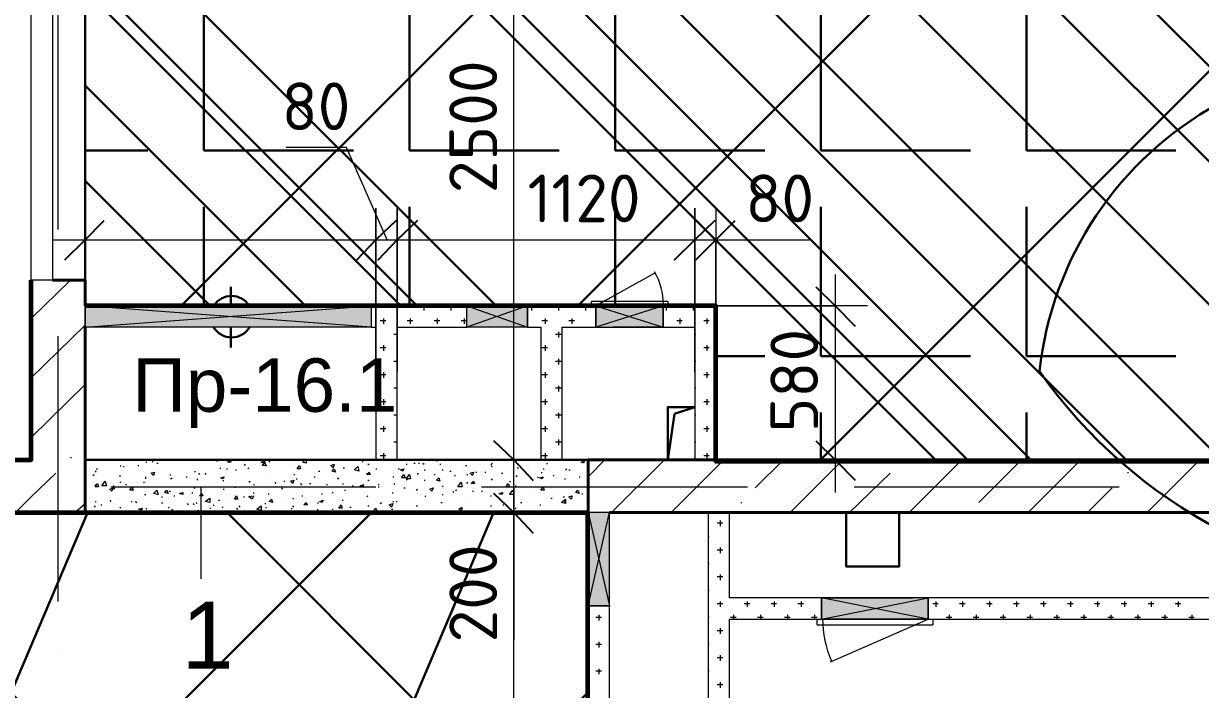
# Model space of a CAD drawing. Header units: millimetres. Extents: x -84737 to 172119, y -43083 to 59399.
# Drawn here: x 10175 to 14613, y 43714 to 46224 of the extents above; entities that cross this region are included whole.
import ezdxf

# ---------------------------------------------------------------- set-up
doc = ezdxf.new("R2010")
doc.units = ezdxf.units.MM
for name, color, linetype, lineweight in [('11) Плинтус ПЛ-2', 70, 'Continuous', 30), ('15) Штукатурка стен СТ-1.1', 161, 'Continuous', 60), ('16) Краска СТ-1.1 стена', 5, 'Continuous', 60), ('17) Краска СТ-3.1 стена', 6, 'Continuous', 60), ('18) Краска ПТ-1 потолок', 31, 'Continuous', 30), ('19) Краска ПТ-5 потолок', 161, 'Continuous', 30), ('20) Шпакл. баз. фин Стена', 40, 'Continuous', 60), ('22) Шпакл. баз. фин. Потолок', 102, 'Continuous', 30), ('3) Плинутс ПЛ-1', 6, 'Continuous', 30), ('5) Затарка материала', 160, 'Continuous', 30), ('6) Уборка мусора', 20, 'Continuous', 30), ('9) Плитка КР-2 600х600', 110, 'Continuous', 30)]:
    doc.layers.add(name, color=color, linetype=linetype, lineweight=lineweight)
for name, color, linetype in [('PDF _Двери', 7, 'Continuous'), ('PDF _Марки', 7, 'Continuous'), ('PDF _Обобщенные модели', 7, 'Continuous'), ('PDF _Окна', 7, 'Continuous'), ('PDF _Оси', 7, 'Continuous'), ('PDF _Перекрытия', 7, 'Continuous'), ('PDF _Размеры-100', 7, 'Continuous'), ('PDF _Стены', 7, 'Continuous'), ('PDF _Текст', 7, 'Continuous'), ('PDF _Элементы узлов', 7, 'Continuous')]:
    doc.layers.add(name, color=color, linetype=linetype)
doc.styles.add('PDF GOSTCommon', font='arial.ttf')
doc.styles.add('PDF ISOCPEUR', font='isocpeur.ttf')

msp = doc.modelspace()

# ---------------------------------------------------------------- hatches: boundary and pattern name
at = {"layer": '18) Краска ПТ-1 потолок'}
h = msp.add_hatch(dxfattribs=at)
h.set_pattern_fill('ANSI32', color=256, scale=222, angle=22)
h.paths.add_polyline_path([(26915.9, 43368.7), (24507.3, 43368.7), (24507.3, 34077.2), (26915.9, 34077.2)])
h.paths.add_polyline_path([(36427.6, 39178), (36427.6, 34081.4), (26987.8, 34081.4), (26987.8, 40617.2), (29108.6, 40617.2), (29108.6, 39178)])
h.paths.add_polyline_path([(42006.7, 34077.2), (36508, 34077.2), (36508, 44380.4), (42006.7, 44380.4)])
h.paths.add_polyline_path([(21895.5, 43368.7), (24304.1, 43368.7), (24304.1, 34077.2), (21895.5, 34077.2)])
h.paths.add_polyline_path([(12383.8, 39178), (12383.8, 34081.4), (21823.5, 34081.4), (21823.5, 40617.2), (19702.8, 40617.2), (19702.8, 39178)])
h.paths.add_polyline_path([(6804.6, 34077.2), (12303.4, 34077.2), (12303.4, 44380.4), (6804.6, 44380.4)])
h = msp.add_hatch(dxfattribs=at)
h.set_pattern_fill('ANSI32', color=256, scale=222, angle=22)
h.paths.add_polyline_path([(26915.9, 43368.7), (24507.3, 43368.7), (24507.3, 34077.2), (26915.9, 34077.2)])
h.paths.add_polyline_path([(36427.6, 39178), (36427.6, 34081.4), (26987.8, 34081.4), (26987.8, 40617.2), (29108.6, 40617.2), (29108.6, 39178)])
h.paths.add_polyline_path([(42006.7, 34077.2), (36508, 34077.2), (36508, 44380.4), (42006.7, 44380.4)])
h.paths.add_polyline_path([(21895.5, 43368.7), (24304.1, 43368.7), (24304.1, 34077.2), (21895.5, 34077.2)])
h.paths.add_polyline_path([(12383.8, 39178), (12383.8, 34081.4), (21823.5, 34081.4), (21823.5, 40617.2), (19702.8, 40617.2), (19702.8, 39178)])
h.paths.add_polyline_path([(6804.6, 34077.2), (12303.4, 34077.2), (12303.4, 44380.4), (6804.6, 44380.4)])
at = {"layer": '19) Краска ПТ-5 потолок'}
h = msp.add_hatch(dxfattribs=at)
h.set_pattern_fill('ANSI34', color=256, scale=80, angle=90)
h.paths.add_polyline_path([(22027.2, 47077.3), (10407.1, 47077.3), (10407.1, 45159.6), (12786.1, 45159.6), (12786.1, 44579.7), (22027.2, 44579.7)])
h.paths.add_polyline_path([(26785.3, 47077.3), (24503.6, 47077.3), (22027.2, 47077.3), (22027.2, 43580.7), (26785.3, 43580.7)])
h.paths.add_polyline_path([(34714, 47077.3), (26785.3, 47077.3), (26785.3, 44579.7), (34714, 44579.7)])
h.paths.add_polyline_path([(30256.5, 49778.1), (24503.6, 49778.1), (24503.6, 47077.3), (30256.5, 47077.3)])
h.paths.add_polyline_path([(44556.2, 47077.3), (39984.4, 47077.3), (34904.5, 47077.3), (34904.5, 44579.7), (44556.2, 44579.7)])
h.paths.add_polyline_path([(44556.2, 49096.5), (41457.5, 49096.5), (41457.5, 49778.1), (39984.4, 49778.1), (39984.4, 47077.3), (44556.2, 47077.3)])
at = {"layer": '22) Шпакл. баз. фин. Потолок'}
h = msp.add_hatch(dxfattribs=at)
h.set_pattern_fill('ANSI37', color=256, scale=333)
h.paths.add_polyline_path([(22027.2, 47077.3), (10407.1, 47077.3), (10407.1, 45159.6), (12786.1, 45159.6), (12786.1, 44579.7), (22027.2, 44579.7)])
h.paths.add_polyline_path([(26785.3, 47077.3), (24503.6, 47077.3), (22027.2, 47077.3), (22027.2, 43580.7), (26785.3, 43580.7)])
h.paths.add_polyline_path([(34714, 47077.3), (26785.3, 47077.3), (26785.3, 44579.7), (34714, 44579.7)])
h.paths.add_polyline_path([(30256.5, 49778.1), (24503.6, 49778.1), (24503.6, 47077.3), (30256.5, 47077.3)])
h.paths.add_polyline_path([(44556.2, 47077.3), (39984.4, 47077.3), (34904.5, 47077.3), (34904.5, 44579.7), (44556.2, 44579.7)])
h.paths.add_polyline_path([(44556.2, 49096.5), (41457.5, 49096.5), (41457.5, 49778.1), (39984.4, 49778.1), (39984.4, 47077.3), (44556.2, 47077.3)])
h = msp.add_hatch(dxfattribs=at)
h.set_pattern_fill('ANSI37', color=256, scale=333)
h.paths.add_polyline_path([(26915.9, 43368.7), (24507.3, 43368.7), (24507.3, 34077.2), (26915.9, 34077.2)])
h.paths.add_polyline_path([(36427.6, 39178), (36427.6, 34081.4), (26987.8, 34081.4), (26987.8, 40617.2), (29108.6, 40617.2), (29108.6, 39178)])
h.paths.add_polyline_path([(42006.7, 34077.2), (36508, 34077.2), (36508, 44380.4), (42006.7, 44380.4)])
h.paths.add_polyline_path([(21895.5, 43368.7), (24304.1, 43368.7), (24304.1, 34077.2), (21895.5, 34077.2)])
h.paths.add_polyline_path([(12383.8, 39178), (12383.8, 34081.4), (21823.5, 34081.4), (21823.5, 40617.2), (19702.8, 40617.2), (19702.8, 39178)])
h.paths.add_polyline_path([(6804.6, 34077.2), (12303.4, 34077.2), (12303.4, 44380.4), (6804.6, 44380.4)])
h = msp.add_hatch(dxfattribs=at)
h.set_pattern_fill('ANSI37', color=256, scale=333)
h.paths.add_polyline_path([(26915.9, 43368.7), (24507.3, 43368.7), (24507.3, 34077.2), (26915.9, 34077.2)])
h.paths.add_polyline_path([(36427.6, 39178), (36427.6, 34081.4), (26987.8, 34081.4), (26987.8, 40617.2), (29108.6, 40617.2), (29108.6, 39178)])
h.paths.add_polyline_path([(42006.7, 34077.2), (36508, 34077.2), (36508, 44380.4), (42006.7, 44380.4)])
h.paths.add_polyline_path([(21895.5, 43368.7), (24304.1, 43368.7), (24304.1, 34077.2), (21895.5, 34077.2)])
h.paths.add_polyline_path([(12383.8, 39178), (12383.8, 34081.4), (21823.5, 34081.4), (21823.5, 40617.2), (19702.8, 40617.2), (19702.8, 39178)])
h.paths.add_polyline_path([(6804.6, 34077.2), (12303.4, 34077.2), (12303.4, 44380.4), (6804.6, 44380.4)])
at = {"layer": '9) Плитка КР-2 600х600'}
h = msp.add_hatch(dxfattribs=at)
h.set_pattern_fill('ANGLE', color=256, scale=111)
h.set_pattern_definition([(0, (0, 0), (0, 775.335), [563.88, -211.455]), (90, (0, 0), (-775.335, 5e-14), [563.88, -211.455])])
h.paths.add_polyline_path([(22027.2, 47077.3), (10407.1, 47077.3), (10407.1, 45159.6), (12786.1, 45159.6), (12786.1, 44579.7), (22027.2, 44579.7)])
h.paths.add_polyline_path([(26785.3, 47077.3), (24503.6, 47077.3), (22027.2, 47077.3), (22027.2, 43580.7), (26785.3, 43580.7)])
h.paths.add_polyline_path([(34714, 47077.3), (26785.3, 47077.3), (26785.3, 44579.7), (34714, 44579.7)])
h.paths.add_polyline_path([(30256.5, 49778.1), (24503.6, 49778.1), (24503.6, 47077.3), (30256.5, 47077.3)])
h.paths.add_polyline_path([(44556.2, 47077.3), (39984.4, 47077.3), (34904.5, 47077.3), (34904.5, 44579.7), (44556.2, 44579.7)])
h.paths.add_polyline_path([(44556.2, 49096.5), (41457.5, 49096.5), (41457.5, 49778.1), (39984.4, 49778.1), (39984.4, 47077.3), (44556.2, 47077.3)])

# ---------------------------------------------------------------- linework, layer by layer
at = {"layer": '11) Плинтус ПЛ-2'}
msp.add_lwpolyline([(12303.4, 38928.2), (12303.4, 44380.4), (9230.2, 44380.4)], dxfattribs=at)
at = {"layer": '15) Штукатурка стен СТ-1.1'}
msp.add_lwpolyline([(12303.4, 38928.2), (12303.4, 44380.4), (9230.2, 44380.4)], dxfattribs=at)
at = {"layer": '16) Краска СТ-1.1 стена'}
msp.add_lwpolyline([(12303.4, 38928.2), (12303.4, 44380.4), (9230.2, 44380.4)], dxfattribs=at)
at = {"layer": '17) Краска СТ-3.1 стена'}
for points in [[(9230.3, 44579.7), (10203.9, 44579.7), (10203.9, 45257)], [(20526.5, 44573.4), (12786.1, 44573.4), (12786.1, 45159.6), (10407.1, 45159.6)]]:
    msp.add_lwpolyline(points, dxfattribs=at)
at = {"layer": '20) Шпакл. баз. фин Стена'}
for points in [[(9230.3, 44579.7), (10203.9, 44579.7), (10203.9, 45257)], [(20526.5, 44573.4), (12786.1, 44573.4), (12786.1, 45159.6), (10407.1, 45159.6)], [(12303.4, 38928.2), (12303.4, 44380.4), (9230.2, 44380.4)]]:
    msp.add_lwpolyline(points, dxfattribs=at)
at = {"layer": '3) Плинутс ПЛ-1'}
for points in [[(9230.3, 44579.7), (10203.9, 44579.7), (10203.9, 45257)], [(20526.5, 44573.4), (12786.1, 44573.4), (12786.1, 45159.6), (10407.1, 45159.6)]]:
    msp.add_lwpolyline(points, dxfattribs=at)
at = {"layer": '5) Затарка материала'}
msp.add_lwpolyline([(14005.6, 44914.1, -0.520567), (15891.5, 45947, -0.520567), (18277.8, 45947, -0.520567), (21632.8, 45947, -0.520567), (23780.9, 45947, -0.520567), (25898.1, 45947, -0.520567), (28535.8, 45947, -0.520567), (30735.2, 45947, -0.520567), (33386.2, 45947, -0.520567), (35941.4, 45947, -0.520567), (38114.4, 45947, -0.520567), (40309.8, 45947, -0.520567), (41526.6, 44914.1, -0.520567), (38424.9, 44914.1, -0.520567), (34946.2, 44914.1, -0.520567), (31919.6, 44914.1, -0.520567), (29416.6, 44914.1, -0.520567), (26366.2, 44914.1, -0.520567), (24002.3, 44914.1, -0.520567), (20522.4, 44914.1, -0.520567), (17139.8, 44914.1, -0.520567)], format="xyb", close=True, dxfattribs=at)
at = {"layer": '6) Уборка мусора'}
msp.add_lwpolyline([(14005.6, 44914.1, -0.520567), (15891.5, 45947, -0.520567), (18277.8, 45947, -0.520567), (21632.8, 45947, -0.520567), (23780.9, 45947, -0.520567), (25898.1, 45947, -0.520567), (28535.8, 45947, -0.520567), (30735.2, 45947, -0.520567), (33386.2, 45947, -0.520567), (35941.4, 45947, -0.520567), (38114.4, 45947, -0.520567), (40309.8, 45947, -0.520567), (41526.6, 44914.1, -0.520567), (38424.9, 44914.1, -0.520567), (34946.2, 44914.1, -0.520567), (31919.6, 44914.1, -0.520567), (29416.6, 44914.1, -0.520567), (26366.2, 44914.1, -0.520567), (24002.3, 44914.1, -0.520567), (20522.4, 44914.1, -0.520567), (17139.8, 44914.1, -0.520567)], format="xyb", close=True, dxfattribs=at)
at = {"layer": '9) Плитка КР-2 600х600'}
for points in [[(10407.1, 45159.6), (10407.1, 47077.3), (22027.2, 47077.3), (22027.2, 44579.7), (12786.1, 44579.7)], [(12786.1, 44579.7), (12786.1, 45159.6), (10407.1, 45159.6)]]:
    msp.add_lwpolyline(points, dxfattribs=at)
at = {"layer": 'PDF _Двери', "lineweight": 18}
msp.add_lwpolyline([(10284.3, 46709), (10284.3, 45257), (10203.9, 45257), (10203.9, 46709)], close=True, dxfattribs=at)
at = {"layer": 'PDF _Марки', "lineweight": 9}
msp.add_lwpolyline([(10843.1, 44478.1), (10843.1, 44131)], dxfattribs=at)
at = {"layer": 'PDF _Обобщенные модели', "lineweight": 30}
for points in [[(10957.4, 45231.6), (10957.4, 45159.6)], [(10957.4, 45079.2), (10957.4, 45003)]]:
    msp.add_lwpolyline(points, dxfattribs=at)
msp.add_lwpolyline([(12629.5, 44753.3), (12705.7, 44778.7), (12604.1, 44778.7), (12604.1, 44579.7)], close=True, dxfattribs=at)
for start, end in [(32.2306, 147.7694), (208.9624, 331.0376)]:
    msp.add_arc((10959.5, 45119.4), 78.3, start, end, dxfattribs=at)
at = {"layer": 'PDF _Окна', "color": 8, "true_color": 0x808080, "transparency": 33554559}
for points in [[(11486.5, 45159.6), (10407.1, 45159.6), (11486.5, 45079.2)], [(10407.1, 45159.6), (11486.5, 45079.2), (10407.1, 45079.2)], [(11846.4, 45079.2), (12075, 45079.2), (11846.4, 45159.6)], [(12075, 45079.2), (11846.4, 45159.6), (12075, 45159.6)], [(12333.2, 45079.2), (12587.2, 45079.2), (12333.2, 45159.6)], [(12587.2, 45079.2), (12333.2, 45159.6), (12587.2, 45159.6)], [(12303.5, 44380.7), (12303.5, 44029.4), (12384, 44380.7)], [(12303.5, 44029.4), (12384, 44380.7), (12384, 44029.4)], [(13586.2, 44059), (13184, 44059), (13586.2, 43978.6)], [(13184, 44059), (13586.2, 43978.6), (13184, 43978.6)]]:
    msp.add_solid(points, dxfattribs=at)
at = {"layer": 'PDF _Оси', "lineweight": 9}
for points in [[(10305.5, 45447.5), (10305.5, 46446.5)], [(10305.5, 45248.5), (10305.5, 45248.5)], [(10305.5, 44046.3), (10305.5, 45045.4)], [(10305.5, 44478.1), (10305.5, 44478.1)], [(10504.4, 44478.1), (11503.5, 44478.1)], [(11706.7, 44478.1), (11706.7, 44478.1)], [(11905.6, 44478.1), (12904.7, 44478.1)], [(13103.6, 44478.1), (13103.6, 44478.1)], [(13306.8, 44478.1), (14305.8, 44478.1)], [(14504.8, 44478.1), (14504.8, 44478.1)], [(10305.5, 43847.4), (10305.5, 43847.4)]]:
    msp.add_lwpolyline(points, dxfattribs=at)
at = {"layer": 'PDF _Перекрытия', "lineweight": 30}
for points in [[(12604.1, 44579.7), (12604.1, 44778.7), (12705.7, 44778.7)], [(13476.1, 44380.7), (13476.1, 44177.5), (13277.2, 44177.5), (13277.2, 44380.7)]]:
    msp.add_lwpolyline(points, dxfattribs=at)
at = {"layer": 'PDF _Размеры-100', "lineweight": 9}
for points in [[(12024.2, 33958.6), (12024.2, 37480.6), (12024.2, 38928.4), (12024.2, 39178.2), (12024.2, 39377.1), (12024.2, 44380.7), (12024.2, 44579.7), (12024.2, 47077.3), (12024.2, 47280.5), (12024.2, 49198.1), (12024.2, 49278.5), (11524.6, 49278.5), (12142.7, 49278.5), (11524.6, 49278.5), (12024.2, 49278.5), (12024.2, 54697)], [(11545.8, 45409.4), (11393.4, 45756.5), (11164.8, 45756.5)], [(10284.3, 45409.4), (11503.5, 45409.4), (11583.9, 45409.4), (12705.7, 45409.4), (12705.7, 44909.9), (12705.7, 45527.9), (12705.7, 44909.9), (12705.7, 45409.4), (12904.7, 45409.4)], [(10407.1, 45527.9), (10407.1, 44909.9), (10407.1, 45409.4)], [(12786.1, 45527.9), (12786.1, 44909.9), (12786.1, 45409.4)], [(12743.8, 45409.4), (12913.1, 45409.4), (13137.5, 45409.4)], [(13234.8, 45278.2), (13234.8, 44456.9)], [(13357.6, 45159.6), (12735.3, 45159.6), (13234.8, 45159.6)], [(13357.6, 44579.7), (12735.3, 44579.7), (13234.8, 44579.7)], [(12024.2, 44478.1), (12024.2, 44245.3), (12024.2, 43902.4)]]:
    msp.add_lwpolyline(points, dxfattribs=at)
for points in [[(11503.5, 45409.4), (11503.5, 44909.9), (11503.5, 45527.9), (11503.5, 44909.9)], [(11583.9, 45409.4), (11583.9, 44909.9), (11583.9, 45527.9), (11583.9, 44909.9)], [(12024.2, 44579.7), (11524.6, 44579.7), (12142.7, 44579.7), (11524.6, 44579.7)], [(12024.2, 44380.7), (11524.6, 44380.7), (12142.7, 44380.7), (11524.6, 44380.7)]]:
    msp.add_lwpolyline(points, close=True, dxfattribs=at)
at = {"layer": 'PDF _Размеры-100', "lineweight": 25}
for points in [[(10330.9, 45333.2), (10407.1, 45409.4), (10479, 45481.4)], [(12709.9, 45333.2), (12786.1, 45409.4), (12858.1, 45481.4)], [(13162.9, 45231.6), (13234.8, 45159.6), (13311, 45083.4)], [(13162.9, 44651.7), (13234.8, 44579.7), (13311, 44503.5)]]:
    msp.add_lwpolyline(points, dxfattribs=at)
for points in [[(11579.7, 45481.4), (11503.5, 45409.4), (11431.5, 45333.2), (11503.5, 45409.4)], [(11660.1, 45481.4), (11583.9, 45409.4), (11511.9, 45333.2), (11583.9, 45409.4)], [(12781.9, 45481.4), (12705.7, 45409.4), (12629.5, 45333.2), (12705.7, 45409.4)], [(11948, 44651.7), (12024.2, 44579.7), (12096.1, 44503.5), (12024.2, 44579.7)], [(11948, 44452.7), (12024.2, 44380.7), (12096.1, 44304.5), (12024.2, 44380.7)]]:
    msp.add_lwpolyline(points, close=True, dxfattribs=at)
at = {"layer": 'PDF _Стены', "lineweight": 40}
for points in [[(10203.9, 45257), (10203.9, 44579.7), (9230.3, 44579.7)], [(10407.1, 45159.6), (10407.1, 45257), (10284.3, 45257)], [(9230.3, 44499.3), (9230.3, 44380.7), (10407.1, 44380.7), (10407.1, 45079.2)], [(19707.4, 44579.7), (12303.5, 44579.7), (12303.5, 44380.7)], [(12384, 44380.7), (19707.4, 44380.7), (19707.4, 44499.3)]]:
    msp.add_lwpolyline(points, dxfattribs=at)
at = {"layer": 'PDF _Стены', "lineweight": 9}
for points in [[(10203.9, 45113.1), (10352, 45257)], [(11486.5, 45155.4), (11490.8, 45155.4)], [(11571.2, 45155.4), (11592.4, 45155.4)], [(11583.9, 45142.7), (11583.9, 45159.6)], [(11672.8, 45155.4), (11694, 45155.4)], [(11685.5, 45142.7), (11685.5, 45159.6)], [(11774.4, 45155.4), (11795.6, 45155.4)], [(11787.1, 45142.7), (11787.1, 45159.6)], [(12079.2, 45155.4), (12100.4, 45155.4)], [(12091.9, 45142.7), (12091.9, 45159.6)], [(12180.8, 45155.4), (12201.9, 45155.4)], [(12193.5, 45142.7), (12193.5, 45159.6)], [(12282.4, 45155.4), (12303.5, 45155.4)], [(12295.1, 45142.7), (12295.1, 45159.6)], [(12587.2, 45155.4), (12608.3, 45155.4)], [(12599.9, 45142.7), (12599.9, 45159.6)], [(12688.8, 45155.4), (12705.7, 45155.4), (12709.9, 45155.4)], [(12701.5, 45142.7), (12701.5, 45159.6)], [(10203.9, 44888.7), (10407.1, 45087.7)], [(11520.4, 45104.6), (11541.6, 45104.6)], [(11533.1, 45091.9), (11533.1, 45113.1)], [(11622, 45104.6), (11643.2, 45104.6)], [(11634.7, 45091.9), (11634.7, 45113.1)], [(11723.6, 45104.6), (11744.8, 45104.6)], [(11736.3, 45091.9), (11736.3, 45113.1)], [(11825.2, 45104.6), (11846.4, 45104.6)], [(11837.9, 45091.9), (11837.9, 45113.1)], [(12130, 45104.6), (12151.2, 45104.6)], [(12142.7, 45091.9), (12142.7, 45113.1)], [(12231.6, 45104.6), (12252.7, 45104.6)], [(12244.3, 45091.9), (12244.3, 45113.1)], [(12333.2, 45104.6), (12333.2, 45104.6)], [(12638, 45104.6), (12659.1, 45104.6)], [(12650.7, 45091.9), (12650.7, 45113.1)], [(12739.6, 45104.6), (12760.7, 45104.6)], [(12752.3, 45091.9), (12752.3, 45113.1)], [(11571.2, 45053.8), (11583.9, 45053.8)], [(11583.9, 45041.1), (11583.9, 45062.3)], [(12180.8, 45053.8), (12201.9, 45053.8)], [(12193.5, 45041.1), (12193.5, 45062.3)], [(12705.7, 45053.8), (12709.9, 45053.8)], [(11520.4, 45003), (11541.6, 45003)], [(11533.1, 44990.3), (11533.1, 45011.5)], [(12130, 45003), (12151.2, 45003)], [(12142.7, 44990.3), (12142.7, 45011.5)], [(12739.6, 45003), (12760.7, 45003)], [(12752.3, 44990.3), (12752.3, 45011.5)], [(11583.9, 44939.5), (11583.9, 44960.7)], [(12193.5, 44939.5), (12193.5, 44960.7)], [(11533.1, 44888.7), (11533.1, 44909.9)], [(11571.2, 44952.2), (11583.9, 44952.2)], [(12142.7, 44888.7), (12142.7, 44909.9)], [(12180.8, 44952.2), (12201.9, 44952.2)], [(12705.7, 44952.2), (12709.9, 44952.2)], [(12752.3, 44888.7), (12752.3, 44909.9)], [(11520.4, 44901.4), (11541.6, 44901.4)], [(12130, 44901.4), (12151.2, 44901.4)], [(12739.6, 44901.4), (12760.7, 44901.4)], [(10203.9, 44664.4), (10407.1, 44863.3)], [(11571.2, 44850.6), (11583.9, 44850.6)], [(11583.9, 44837.9), (11583.9, 44859.1)], [(12180.8, 44850.6), (12201.9, 44850.6)], [(12193.5, 44837.9), (12193.5, 44859.1)], [(12705.7, 44850.6), (12709.9, 44850.6)], [(11520.4, 44799.8), (11541.6, 44799.8)], [(11533.1, 44787.1), (11533.1, 44808.3)], [(12130, 44799.8), (12151.2, 44799.8)], [(12142.7, 44787.1), (12142.7, 44808.3)], [(12739.6, 44799.8), (12760.7, 44799.8)], [(12752.3, 44787.1), (12752.3, 44808.3)], [(11571.2, 44749), (11583.9, 44749)], [(11583.9, 44736.3), (11583.9, 44757.5)], [(12180.8, 44749), (12201.9, 44749)], [(12193.5, 44736.3), (12193.5, 44757.5)], [(12705.7, 44749), (12709.9, 44749)], [(11520.4, 44698.2), (11541.6, 44698.2)], [(11533.1, 44685.5), (11533.1, 44706.7)], [(12130, 44698.2), (12151.2, 44698.2)], [(12142.7, 44685.5), (12142.7, 44706.7)], [(12739.6, 44698.2), (12760.7, 44698.2)], [(12752.3, 44685.5), (12752.3, 44706.7)], [(11571.2, 44647.4), (11583.9, 44647.4)], [(11583.9, 44634.7), (11583.9, 44655.9)], [(12180.8, 44647.4), (12201.9, 44647.4)], [(12193.5, 44634.7), (12193.5, 44655.9)], [(12705.7, 44647.4), (12709.9, 44647.4)], [(11533.1, 44583.9), (11533.1, 44605.1)], [(12142.7, 44583.9), (12142.7, 44605.1)], [(12752.3, 44583.9), (12752.3, 44605.1)], [(10352, 44588.2), (10356.3, 44588.2)], [(10542.5, 44554.3), (10542.5, 44558.5)], [(10551, 44554.3), (10555.2, 44554.3)], [(10563.7, 44554.3), (10563.7, 44554.3)], [(10606, 44558.5), (10610.3, 44558.5)], [(10635.7, 44571.2), (10639.9, 44571.2)], [(10661.1, 44575.5), (10661.1, 44571.2)], [(10678, 44567), (10682.2, 44567)], [(10809.2, 44579.7), (10809.2, 44579.7)], [(10902.4, 44575.5), (10906.6, 44575.5)], [(11004, 44571.2), (11004, 44571.2)], [(11008.2, 44558.5), (11012.4, 44562.8)], [(11050.5, 44562.8), (11050.5, 44562.8)], [(11088.6, 44558.5), (11092.9, 44558.5)], [(11101.3, 44571.2), (11105.6, 44575.5)], [(11101.3, 44567), (11101.3, 44567)], [(11198.7, 44562.8), (11198.7, 44562.8)], [(11207.1, 44571.2), (11207.1, 44571.2)], [(11241, 44579.7), (11241, 44567), (11228.3, 44571.2), (11236.8, 44579.7)], [(11249.5, 44579.7), (11253.7, 44579.7)], [(11296, 44558.5), (11296, 44558.5)], [(11355.3, 44579.7), (11355.3, 44575.5)], [(11393.4, 44554.3), (11393.4, 44554.3)], [(11452.7, 44575.5), (11452.7, 44571.2)], [(11473.8, 44562.8), (11478.1, 44562.8)], [(11520.4, 44596.6), (11541.6, 44596.6)], [(11550, 44571.2), (11550, 44571.2)], [(11571.2, 44575.5), (11571.2, 44579.7)], [(11617.8, 44562.8), (11622, 44562.8)], [(11647.4, 44567), (11651.6, 44567)], [(11664.3, 44567), (11668.6, 44567)], [(11681.3, 44567), (11685.5, 44562.8)], [(11732.1, 44575.5), (11736.3, 44575.5)], [(11744.8, 44562.8), (11749, 44562.8)], [(11842.1, 44558.5), (11846.4, 44558.5)], [(11850.6, 44554.3), (11850.6, 44554.3)], [(11939.5, 44558.5), (11939.5, 44562.8), (11943.7, 44567)], [(11939.5, 44554.3), (11943.7, 44554.3)], [(12036.9, 44579.7), (12036.9, 44579.7)], [(12045.3, 44579.7), (12049.6, 44579.7)], [(12079.2, 44554.3), (12079.2, 44554.3)], [(12130, 44596.6), (12151.2, 44596.6)], [(12146.9, 44562.8), (12151.2, 44567)], [(12303.5, 44516.2), (12367, 44579.7)], [(12392.4, 44380.7), (12591.4, 44579.7)], [(12616.8, 44380.7), (12815.8, 44579.7)], [(12739.6, 44596.6), (12760.7, 44596.6)], [(12934.3, 44473.9), (13040.1, 44579.7)], [(13065.5, 44380.7), (13264.5, 44579.7)], [(13514.2, 44380.7), (13713.2, 44579.7)], [(13776.7, 44418.8), (13937.6, 44579.7)], [(13963, 44380.7), (14161.9, 44579.7)], [(14411.7, 44380.7), (14610.6, 44579.7)], [(10144.6, 44380.7), (10203.9, 44440), (10297, 44528.9)], [(10407.1, 44545.8), (10407.1, 44545.8)], [(10407.1, 44545.8), (10407.1, 44545.8)], [(10436.7, 44524.7), (10440.9, 44520.4)], [(10449.4, 44533.1), (10445.2, 44537.4), (10449.4, 44537.4)], [(10449.4, 44545.8), (10453.6, 44545.8)], [(10538.3, 44520.4), (10538.3, 44516.2)], [(10635.7, 44507.7), (10635.7, 44512), (10635.7, 44516.2)], [(10728.8, 44520.4), (10728.8, 44524.7)], [(10733, 44512), (10733, 44507.7), (10728.8, 44507.7)], [(10745.7, 44512), (10745.7, 44512)], [(10788.1, 44516.2), (10792.3, 44516.2)], [(10821.9, 44533.1), (10821.9, 44537.4)], [(10834.6, 44528.9), (10838.9, 44524.7)], [(10860, 44524.7), (10864.3, 44528.9)], [(10915.1, 44545.8), (10919.3, 44550.1)], [(10940.5, 44545.8), (10944.7, 44545.8)], [(10974.3, 44541.6), (10978.6, 44541.6)], [(11020.9, 44545.8), (11025.1, 44550.1)], [(11101.3, 44512), (11101.3, 44512)], [(11194.4, 44524.7), (11198.7, 44524.7)], [(11270.6, 44516.2), (11274.9, 44516.2)], [(11287.6, 44537.4), (11291.8, 44537.4)], [(11359.5, 44512), (11363.8, 44507.7)], [(11380.7, 44550.1), (11384.9, 44550.1)], [(11389.2, 44528.9), (11389.2, 44528.9)], [(11435.7, 44537.4), (11435.7, 44537.4)], [(11469.6, 44528.9), (11469.6, 44524.7)], [(11490.8, 44550.1), (11490.8, 44550.1)], [(11503.5, 44545.8), (11507.7, 44545.8)], [(11567, 44516.2), (11571.2, 44516.2)], [(11575.4, 44545.8), (11575.4, 44545.8)], [(11588.1, 44545.8), (11592.4, 44545.8)], [(11660.1, 44524.7), (11664.3, 44528.9)], [(11685.5, 44541.6), (11689.7, 44541.6)], [(11723.6, 44524.7), (11727.8, 44524.7)], [(11753.2, 44541.6), (11757.5, 44541.6)], [(11782.9, 44537.4), (11787.1, 44537.4)], [(11799.8, 44520.4), (11804, 44520.4)], [(11833.7, 44541.6), (11833.7, 44541.6)], [(11846.4, 44524.7), (11850.6, 44524.7)], [(11880.2, 44533.1), (11884.5, 44533.1)], [(11914.1, 44533.1), (11918.3, 44533.1)], [(11977.6, 44528.9), (11981.8, 44528.9)], [(12032.6, 44550.1), (12032.6, 44550.1)], [(12032.6, 44516.2), (12036.9, 44520.4)], [(12036.9, 44550.1), (12041.1, 44550.1)], [(12075, 44524.7), (12079.2, 44524.7)], [(12113.1, 44516.2), (12117.3, 44512)], [(12130, 44528.9), (12130, 44533.1)], [(12134.2, 44545.8), (12138.5, 44545.8)], [(12172.3, 44520.4), (12176.5, 44520.4)], [(12218.9, 44541.6), (12223.1, 44545.8)], [(12223.1, 44533.1), (12223.1, 44533.1)], [(12231.6, 44541.6), (12235.8, 44541.6)], [(12261.2, 44512), (12261.2, 44512)], [(12269.7, 44516.2), (12273.9, 44516.2)], [(13289.9, 44380.7), (13442.3, 44528.9)], [(14339.7, 44528.9), (14339.7, 44533.1)], [(10445.2, 44482.3), (10449.4, 44486.6)], [(10512.9, 44482.3), (10517.1, 44482.3)], [(10517.1, 44473.9), (10517.1, 44469.6)], [(10538.3, 44495), (10542.5, 44495)], [(10559.5, 44486.6), (10563.7, 44486.6)], [(10623, 44490.8), (10623, 44490.8)], [(10627.2, 44495), (10631.4, 44495)], [(10817.7, 44473.9), (10821.9, 44473.9)], [(10830.4, 44507.7), (10830.4, 44503.5)], [(10915.1, 44486.6), (10915.1, 44486.6)], [(10927.8, 44503.5), (10927.8, 44499.3)], [(10927.8, 44469.6), (10932, 44469.6)], [(10974.3, 44473.9), (10974.3, 44478.1)], [(11008.2, 44499.3), (11008.2, 44499.3)], [(11025.1, 44499.3), (11029.4, 44495)], [(11042.1, 44486.6), (11046.3, 44486.6)], [(11122.5, 44495), (11126.7, 44490.8)], [(11147.9, 44473.9), (11152.1, 44469.6)], [(11156.4, 44499.3), (11160.6, 44499.3)], [(11194.4, 44465.4), (11194.4, 44465.4)], [(11202.9, 44507.7), (11207.1, 44507.7)], [(11219.8, 44490.8), (11224.1, 44486.6)], [(11253.7, 44490.8), (11257.9, 44490.8)], [(11287.6, 44478.1), (11287.6, 44478.1)], [(11317.2, 44486.6), (11321.4, 44486.6)], [(11380.7, 44486.6), (11380.7, 44490.8)], [(11384.9, 44465.4), (11389.2, 44465.4)], [(11406.1, 44469.6), (11406.1, 44469.6)], [(11414.6, 44482.3), (11418.8, 44482.3)], [(11456.9, 44473.9), (11456.9, 44473.9)], [(11473.8, 44503.5), (11478.1, 44503.5)], [(11511.9, 44486.6), (11516.2, 44486.6)], [(11511.9, 44478.1), (11516.2, 44478.1)], [(11571.2, 44486.6), (11575.4, 44490.8)], [(11609.3, 44473.9), (11613.5, 44473.9)], [(11617.8, 44507.7), (11622, 44503.5)], [(11617.8, 44495), (11617.8, 44495)], [(11655.9, 44465.4), (11660.1, 44469.6)], [(11685.5, 44503.5), (11689.7, 44503.5)], [(11706.7, 44469.6), (11710.9, 44469.6)], [(11753.2, 44478.1), (11757.5, 44482.3)], [(11804, 44465.4), (11808.3, 44465.4)], [(11846.4, 44490.8), (11850.6, 44495)], [(11901.4, 44478.1), (11905.6, 44478.1)], [(11939.5, 44503.5), (11943.7, 44507.7)], [(11981.8, 44478.1), (11986.1, 44478.1)], [(12007.2, 44499.3), (12011.5, 44495)], [(12028.4, 44482.3), (12032.6, 44482.3)], [(12100.4, 44490.8), (12100.4, 44490.8)], [(12125.8, 44469.6), (12130, 44469.6)], [(12214.6, 44507.7), (12218.9, 44507.7)], [(12218.9, 44482.3), (12218.9, 44482.3)], [(14187.3, 44380.7), (14280.4, 44473.9)], [(10407.1, 44456.9), (10411.3, 44452.7)], [(10407.1, 44427.3), (10407.1, 44427.3)], [(10445.2, 44423.1), (10449.4, 44423.1)], [(10500.2, 44427.3), (10504.4, 44423.1)], [(10538.3, 44435.8), (10538.3, 44435.8)], [(10580.6, 44423.1), (10584.9, 44423.1)], [(10597.6, 44423.1), (10601.8, 44418.8)], [(10631.4, 44448.5), (10635.7, 44448.5)], [(10694.9, 44440), (10699.2, 44440)], [(10724.6, 44461.2), (10728.8, 44461.2)], [(10741.5, 44444.2), (10745.7, 44444.2)], [(10809.2, 44452.7), (10813.5, 44456.9)], [(10910.8, 44427.3), (10915.1, 44427.3)], [(10936.2, 44435.8), (10936.2, 44435.8)], [(11004, 44440), (11008.2, 44440)], [(11042.1, 44444.2), (11037.8, 44431.5), (11025.1, 44440), (11037.8, 44444.2)], [(11042.1, 44456.9), (11042.1, 44452.7)], [(11097.1, 44448.5), (11101.3, 44452.7)], [(11109.8, 44427.3), (11114, 44427.3)], [(11156.4, 44435.8), (11156.4, 44435.8)], [(11190.2, 44435.8), (11194.4, 44431.5)], [(11224.1, 44444.2), (11228.3, 44444.2)], [(11300.3, 44452.7), (11300.3, 44448.5)], [(11338.4, 44456.9), (11342.6, 44456.9)], [(11376.5, 44427.3), (11380.7, 44427.3)], [(11469.6, 44440), (11473.8, 44444.2)], [(11567, 44452.7), (11567, 44456.9)], [(11567, 44423.1), (11571.2, 44423.1)], [(11579.7, 44423.1), (11583.9, 44423.1)], [(11638.9, 44431.5), (11638.9, 44431.5)], [(11689.7, 44444.2), (11689.7, 44440)], [(11753.2, 44448.5), (11757.5, 44448.5)], [(11795.6, 44461.2), (11795.6, 44456.9)], [(11799.8, 44452.7), (11799.8, 44452.7)], [(11846.4, 44431.5), (11846.4, 44431.5)], [(11867.5, 44461.2), (11871.8, 44461.2)], [(11901.4, 44461.2), (11905.6, 44461.2)], [(11935.3, 44444.2), (11939.5, 44444.2)], [(12003, 44456.9), (12003, 44456.9)], [(12032.6, 44456.9), (12032.6, 44456.9)], [(12100.4, 44452.7), (12100.4, 44452.7)], [(12163.8, 44435.8), (12168.1, 44435.8)], [(12197.7, 44448.5), (12197.7, 44448.5)], [(12210.4, 44440), (12214.6, 44440)], [(12214.6, 44427.3), (12214.6, 44423.1)], [(12214.6, 44418.8), (12218.9, 44423.1)], [(12282.4, 44448.5), (12282.4, 44452.7)], [(12295.1, 44444.2), (12295.1, 44444.2)], [(10369, 44380.7), (10407.1, 44414.6)], [(10440.9, 44406.1), (10445.2, 44401.9)], [(10466.3, 44410.4), (10470.6, 44410.4)], [(10512.9, 44414.6), (10512.9, 44414.6)], [(10538.3, 44401.9), (10542.5, 44397.7)], [(10614.5, 44380.7), (10618.7, 44380.7)], [(10631.4, 44385), (10631.4, 44389.2)], [(10635.7, 44397.7), (10639.9, 44393.4)], [(10694.9, 44418.8), (10699.2, 44414.6)], [(10720.3, 44401.9), (10724.6, 44397.7)], [(10724.6, 44401.9), (10724.6, 44401.9)], [(10733, 44393.4), (10737.3, 44389.2)], [(10762.7, 44380.7), (10766.9, 44380.7)], [(10792.3, 44414.6), (10796.5, 44410.4)], [(10817.7, 44410.4), (10817.7, 44414.6)], [(10826.2, 44418.8), (10830.4, 44414.6)], [(10830.4, 44389.2), (10834.6, 44389.2)], [(10877, 44380.7), (10872.7, 44380.7), (10885.4, 44385), (10885.4, 44380.7)], [(10872.7, 44380.7), (10872.7, 44380.7)], [(10877, 44397.7), (10881.2, 44397.7)], [(10889.7, 44410.4), (10893.9, 44406.1)], [(10923.5, 44401.9), (10927.8, 44401.9)], [(10927.8, 44385), (10932, 44385)], [(10978.6, 44397.7), (10982.8, 44393.4)], [(10987, 44406.1), (10991.3, 44401.9)], [(10995.5, 44414.6), (10995.5, 44414.6)], [(11004, 44380.7), (11004, 44380.7)], [(11029.4, 44380.7), (11029.4, 44380.7)], [(11084.4, 44414.6), (11088.6, 44414.6)], [(11088.6, 44401.9), (11088.6, 44397.7)], [(11097.1, 44389.2), (11097.1, 44389.2)], [(11186, 44397.7), (11186, 44393.4)], [(11190.2, 44401.9), (11194.4, 44406.1)], [(11283.3, 44414.6), (11287.6, 44418.8)], [(11283.3, 44393.4), (11283.3, 44389.2)], [(11291.8, 44385), (11296, 44385)], [(11338.4, 44393.4), (11342.6, 44393.4)], [(11368, 44389.2), (11372.2, 44385)], [(11380.7, 44389.2), (11380.7, 44385)], [(11406.1, 44401.9), (11410.3, 44401.9)], [(11469.6, 44380.7), (11473.8, 44380.7)], [(11473.8, 44406.1), (11478.1, 44406.1)], [(11478.1, 44385), (11478.1, 44380.7)], [(11520.4, 44414.6), (11524.6, 44418.8)], [(11562.7, 44393.4), (11567, 44393.4)], [(11575.4, 44380.7), (11575.4, 44380.7)], [(11630.5, 44380.7), (11634.7, 44385), (11638.9, 44380.7)], [(11655.9, 44406.1), (11660.1, 44406.1)], [(11749, 44418.8), (11753.2, 44418.8)], [(11749, 44380.7), (11753.2, 44380.7)], [(11829.4, 44397.7), (11825.2, 44389.2), (11816.7, 44393.4), (11829.4, 44401.9)], [(11821, 44389.2), (11821, 44389.2)], [(11935.3, 44406.1), (11939.5, 44406.1)], [(11935.3, 44380.7), (11935.3, 44385)], [(11981.8, 44410.4), (11986.1, 44410.4)], [(11998.8, 44389.2), (12003, 44385)], [(12028.4, 44397.7), (12032.6, 44397.7)], [(12049.6, 44418.8), (12053.8, 44418.8)], [(12079.2, 44380.7), (12091.9, 44385), (12087.7, 44380.7)], [(12079.2, 44380.7), (12079.2, 44380.7)], [(12108.8, 44406.1), (12108.8, 44406.1)], [(12121.5, 44410.4), (12125.8, 44410.4)], [(12235.8, 44380.7), (12235.8, 44380.7)], [(12257, 44385), (12261.2, 44385)], [(12879.3, 44418.8), (12883.5, 44418.8)], [(12790.4, 44342.6), (12811.5, 44342.6)], [(12803.1, 44329.9), (12803.1, 44351.1)], [(12756.5, 44291.8), (12760.7, 44291.8)], [(12803.1, 44228.3), (12803.1, 44249.5)], [(12790.4, 44241), (12811.5, 44241)], [(12756.5, 44190.2), (12760.7, 44190.2)], [(12790.4, 44139.4), (12811.5, 44139.4)], [(12803.1, 44126.7), (12803.1, 44147.9)], [(12756.5, 44088.7), (12760.7, 44088.7)], [(12790.4, 44037.9), (12811.5, 44037.9)], [(12803.1, 44025.2), (12803.1, 44046.3)], [(12892, 44037.9), (12913.1, 44037.9)], [(12904.7, 44025.2), (12904.7, 44046.3)], [(12993.6, 44037.9), (13014.7, 44037.9)], [(13006.3, 44025.2), (13006.3, 44046.3)], [(13095.2, 44037.9), (13116.3, 44037.9)], [(13107.9, 44025.2), (13107.9, 44046.3)], [(13603.1, 44037.9), (13624.3, 44037.9)], [(13615.8, 44025.2), (13615.8, 44046.3)], [(13704.7, 44037.9), (13725.9, 44037.9)], [(13717.4, 44025.2), (13717.4, 44046.3)], [(13806.3, 44037.9), (13827.5, 44037.9)], [(13819, 44025.2), (13819, 44046.3)], [(13907.9, 44037.9), (13929.1, 44037.9)], [(13920.6, 44025.2), (13920.6, 44046.3)], [(14009.5, 44037.9), (14030.7, 44037.9)], [(14022.2, 44025.2), (14022.2, 44046.3)], [(14111.1, 44037.9), (14132.3, 44037.9)], [(14123.8, 44025.2), (14123.8, 44046.3)], [(14212.7, 44037.9), (14233.9, 44037.9)], [(14225.4, 44025.2), (14225.4, 44046.3)], [(14314.3, 44037.9), (14335.5, 44037.9)], [(14327, 44025.2), (14327, 44046.3)], [(14415.9, 44037.9), (14437.1, 44037.9)], [(14428.6, 44025.2), (14428.6, 44046.3)], [(14517.5, 44037.9), (14538.7, 44037.9)], [(14530.2, 44025.2), (14530.2, 44046.3)], [(12333.2, 43987.1), (12354.3, 43987.1)], [(12345.9, 43974.4), (12345.9, 43995.5)], [(12756.5, 43987.1), (12760.7, 43987.1)], [(12841.2, 43987.1), (12862.3, 43987.1)], [(12853.9, 43978.6), (12853.9, 43995.5)], [(12942.8, 43987.1), (12963.9, 43987.1)], [(12955.5, 43978.6), (12955.5, 43995.5)], [(13044.4, 43987.1), (13065.5, 43987.1)], [(13057.1, 43978.6), (13057.1, 43995.5)], [(13145.9, 43987.1), (13167.1, 43987.1)], [(13158.6, 43978.6), (13158.6, 43995.5)], [(13653.9, 43987.1), (13675.1, 43987.1)], [(13666.6, 43978.6), (13666.6, 43995.5)], [(13755.5, 43987.1), (13776.7, 43987.1)], [(13768.2, 43978.6), (13768.2, 43995.5)], [(13857.1, 43987.1), (13878.3, 43987.1)], [(13869.8, 43978.6), (13869.8, 43995.5)], [(13958.7, 43987.1), (13979.9, 43987.1)], [(13971.4, 43978.6), (13971.4, 43995.5)], [(14060.3, 43987.1), (14081.5, 43987.1)], [(14073, 43978.6), (14073, 43995.5)], [(14161.9, 43987.1), (14183.1, 43987.1)], [(14174.6, 43978.6), (14174.6, 43995.5)], [(14263.5, 43987.1), (14284.7, 43987.1)], [(14276.2, 43978.6), (14276.2, 43995.5)], [(14365.1, 43987.1), (14386.3, 43987.1)], [(14377.8, 43978.6), (14377.8, 43995.5)], [(14466.7, 43987.1), (14487.9, 43987.1)], [(14479.4, 43978.6), (14479.4, 43995.5)], [(14568.3, 43987.1), (14589.5, 43987.1)], [(14581, 43978.6), (14581, 43995.5)], [(12384, 43936.3), (12384, 43936.3)], [(12790.4, 43936.3), (12811.5, 43936.3)], [(12803.1, 43923.6), (12803.1, 43944.7)], [(12345.9, 43872.8), (12345.9, 43893.9)], [(12333.2, 43885.5), (12354.3, 43885.5)], [(12756.5, 43885.5), (12760.7, 43885.5)], [(12803.1, 43822), (12803.1, 43843.1)], [(12384, 43834.7), (12384, 43834.7)], [(12790.4, 43834.7), (12811.5, 43834.7)], [(12333.2, 43783.9), (12354.3, 43783.9)], [(12345.9, 43771.2), (12345.9, 43792.3)], [(12756.5, 43783.9), (12760.7, 43783.9)], [(12384, 43733.1), (12384, 43733.1)], [(12790.4, 43733.1), (12811.5, 43733.1)], [(12803.1, 43720.4), (12803.1, 43741.5)]]:
    msp.add_lwpolyline(points, dxfattribs=at)
at = {"layer": 'PDF _Стены', "lineweight": 18}
for points in [[(11846.4, 45159.6), (11486.5, 45159.6)], [(12333.2, 45159.6), (12075, 45159.6)], [(12786.1, 44579.7), (12786.1, 45159.6), (12587.2, 45159.6)], [(11486.5, 45079.2), (11503.5, 45079.2), (11503.5, 44579.7)], [(11583.9, 44579.7), (11583.9, 45079.2), (11846.4, 45079.2)], [(12075, 45079.2), (12125.8, 45079.2), (12125.8, 44579.7)], [(12206.2, 44579.7), (12206.2, 45079.2), (12333.2, 45079.2)], [(12587.2, 45079.2), (12705.7, 45079.2), (12705.7, 44579.7)], [(12756.5, 44380.7), (12756.5, 41908.6)], [(13184, 44059), (12836.9, 44059), (12836.9, 44380.7)], [(12303.5, 44029.4), (12303.5, 39377.1)], [(12384, 39377.1), (12384, 44029.4)], [(15584.3, 44059), (13586.2, 44059)], [(12836.9, 41908.6), (12836.9, 43978.6), (13184, 43978.6)], [(13586.2, 43978.6), (15584.3, 43978.6)]]:
    msp.add_lwpolyline(points, dxfattribs=at)
at = {"layer": 'PDF _Стены', "lineweight": 30}
for points in [[(12303.5, 44579.7), (10407.1, 44579.7)], [(10407.1, 44380.7), (12303.5, 44380.7)]]:
    msp.add_lwpolyline(points, dxfattribs=at)
at = {"layer": 'PDF _Стены', "lineweight": 9}
for points in [[(10953.2, 44579.7), (10957.4, 44571.2), (10944.7, 44571.2)], [(11084.4, 44575.5), (11080.2, 44567), (11071.7, 44571.2)], [(11084.4, 44571.2), (11088.6, 44558.5), (11075.9, 44558.5)], [(11215.6, 44558.5), (11219.8, 44545.8), (11207.1, 44545.8)], [(11346.8, 44562.8), (11342.6, 44550.1), (11334.1, 44558.5)], [(11440, 44537.4), (11423, 44541.6), (11435.7, 44554.3)], [(12290.8, 44575.5), (12286.6, 44567), (12278.1, 44571.2)], [(10669.5, 44533.1), (10665.3, 44520.4), (10656.8, 44528.9)], [(10932, 44516.2), (10927.8, 44507.7), (10919.3, 44512)], [(11346.8, 44545.8), (11351.1, 44533.1), (11338.4, 44537.4)], [(11478.1, 44533.1), (11482.3, 44524.7), (11469.6, 44524.7)], [(11609.3, 44545.8), (11605.1, 44537.4), (11596.6, 44541.6)], [(11609.3, 44524.7), (11613.5, 44512), (11600.8, 44512)], [(11634.7, 44507.7), (11617.8, 44507.7), (11630.5, 44524.7)], [(11740.5, 44512), (11744.8, 44499.3), (11732.1, 44503.5)], [(11871.8, 44533.1), (11867.5, 44520.4), (11859.1, 44528.9)], [(12134.2, 44516.2), (12130, 44507.7), (12121.5, 44512)], [(10453.6, 44490.8), (10457.9, 44478.1), (10445.2, 44478.1)], [(10487.5, 44482.3), (10470.6, 44482.3), (10483.3, 44499.3)], [(10512.9, 44473.9), (10508.7, 44461.2), (10500.2, 44469.6)], [(10584.9, 44478.1), (10589.1, 44465.4), (10576.4, 44465.4)], [(10682.2, 44448.5), (10665.3, 44452.7), (10678, 44465.4)], [(10716.1, 44465.4), (10720.3, 44452.7), (10707.6, 44456.9)], [(11194.4, 44503.5), (11190.2, 44490.8), (11181.8, 44499.3)], [(11456.9, 44486.6), (11452.7, 44478.1), (11444.2, 44482.3)], [(11719.4, 44473.9), (11715.1, 44461.2), (11706.7, 44469.6)], [(11829.4, 44478.1), (11812.5, 44478.1), (11825.2, 44495)], [(11871.8, 44499.3), (11876, 44490.8), (11863.3, 44490.8)], [(12003, 44490.8), (12007.2, 44478.1), (11994.5, 44478.1)], [(12024.2, 44448.5), (12007.2, 44448.5), (12019.9, 44465.4)], [(12134.2, 44478.1), (12138.5, 44465.4), (12125.8, 44465.4)], [(12265.4, 44465.4), (12269.7, 44452.7), (12257, 44456.9)], [(10775.4, 44456.9), (10775.4, 44448.5), (10762.7, 44452.7)], [(10847.3, 44452.7), (10851.6, 44444.2), (10838.9, 44444.2)], [(10877, 44418.8), (10860, 44423.1), (10877, 44435.8)], [(10978.6, 44444.2), (10982.8, 44431.5), (10970.1, 44431.5)], [(11109.8, 44431.5), (11114, 44418.8), (11101.3, 44423.1)], [(11304.5, 44427.3), (11300.3, 44418.8), (11291.8, 44423.1)], [(11981.8, 44456.9), (11977.6, 44448.5), (11969.1, 44452.7)], [(12218.9, 44414.6), (12201.9, 44418.8), (12218.9, 44431.5)], [(12244.3, 44444.2), (12240, 44431.5), (12231.6, 44440)], [(10623, 44397.7), (10618.7, 44389.2), (10610.3, 44393.4)], [(11071.7, 44389.2), (11054.8, 44393.4), (11071.7, 44406.1)], [(11241, 44418.8), (11245.2, 44410.4), (11232.5, 44410.4)], [(11372.2, 44410.4), (11376.5, 44397.7), (11363.8, 44397.7)], [(11503.5, 44397.7), (11507.7, 44385), (11495, 44385)], [(11567, 44414.6), (11562.7, 44401.9), (11554.3, 44410.4)]]:
    msp.add_lwpolyline(points, close=True, dxfattribs=at)
at = {"layer": 'PDF _Элементы узлов', "lineweight": 9}
for points in [[(12553.3, 45282.4), (12333.2, 45159.6), (12316.2, 45159.6), (12316.2, 45176.6)], [(12604.1, 45176.6), (12604.1, 45159.6), (12587.2, 45159.6)], [(13167.1, 43957.4), (13167.1, 43978.6), (13184, 43978.6)], [(13217.9, 43817.7), (13586.2, 43978.6), (13603.1, 43978.6), (13603.1, 43957.4)]]:
    msp.add_lwpolyline(points, dxfattribs=at)
at = {"layer": 'PDF _Элементы узлов', "lineweight": 18}
for points in [[(12604.1, 45176.6), (12316.2, 45176.6)], [(12587.2, 45159.6), (12333.2, 45079.2), (12333.2, 45159.6), (12587.2, 45079.2)], [(12333.2, 45159.6), (12587.2, 45159.6), (12587.2, 45079.2), (12396.7, 45079.2)], [(13184, 43978.6), (13586.2, 44059), (13586.2, 43978.6), (13184, 44059)], [(13586.2, 43978.6), (13184, 43978.6), (13184, 44059), (13526.9, 44059)], [(13167.1, 43957.4), (13603.1, 43957.4)]]:
    msp.add_lwpolyline(points, dxfattribs=at)
at = {"layer": 'PDF _Элементы узлов', "lineweight": 9}
for points in [[(10407.1, 45079.2), (10407.1, 45159.6), (11486.5, 45159.6), (11486.5, 45079.2), (10407.1, 45159.6), (10407.1, 45079.2), (11486.5, 45159.6), (11486.5, 45079.2)], [(12075, 45159.6), (12075, 45079.2), (11846.4, 45079.2), (11846.4, 45159.6), (12075, 45079.2), (12075, 45159.6), (11846.4, 45079.2), (11846.4, 45159.6)], [(12384, 44029.4), (12384, 44380.7), (12303.5, 44380.7), (12303.5, 44029.4), (12384, 44029.4), (12303.5, 44029.4), (12384, 44380.7), (12303.5, 44380.7)]]:
    msp.add_lwpolyline(points, close=True, dxfattribs=at)
at = {"layer": 'PDF _Элементы узлов', "lineweight": 18}
for points in [[(12587.2, 45079.2), (12587.2, 45159.6), (12333.2, 45159.6), (12333.2, 45079.2)], [(13184, 44059), (13184, 43978.6), (13586.2, 43978.6), (13586.2, 44059)]]:
    msp.add_lwpolyline(points, close=True, dxfattribs=at)
at = {"layer": 'PDF _Элементы узлов', "lineweight": 9}
for centre, radius, start, end in [((12335.8, 45163.6), 251.9, 0, 29.8499), ((13588.3, 43980.7), 400.1, 180.0003, 203.4993)]:
    msp.add_arc(centre, radius, start, end, dxfattribs=at)

# ---------------------------------------------------------------- texts
at = {"layer": 'PDF _Текст', "char_height": 180, "attachment_point": 4, "rotation": 90, "style": 'PDF ISOCPEUR'}
for s, insert in [('2500', (11870.6, 45584.8)), ('580', (13081.3, 44683.1)), ('200', (11870.6, 43891.5))]:
    msp.add_mtext(s, dxfattribs=dict(at, insert=insert))
at = {"layer": 'PDF _Текст', "attachment_point": 4}
for s, insert, char_height, style in [('80', (11148.3, 45912.4), 180, 'PDF ISOCPEUR'), ('1120', (12075.4, 45565.3), 180, 'PDF ISOCPEUR'), ('80', (12896.7, 45565.3), 180, 'PDF ISOCPEUR'), ('Пр-16.1', (10585.3, 44831.1), 201.27, 'PDF GOSTCommon'), ('1', (10771.6, 43918.7), 251.6, 'PDF GOSTCommon')]:
    msp.add_mtext(s, dxfattribs=dict(at, insert=insert, char_height=char_height, style=style))

doc.saveas('drawing.dxf')
